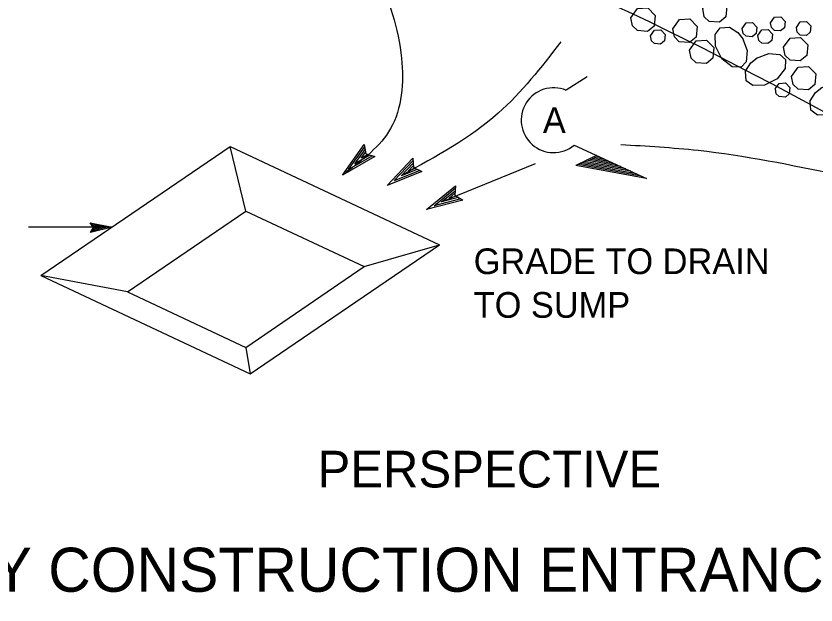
# Model space of a CAD drawing. Extents: x -894 to 866, y -476 to 714.
# Drawn here: x -659 to -441.1, y -94.2 to 66.4 of the extents above; entities that cross this region are included whole.
import ezdxf

# ---------------------------------------------------------------- set-up
doc = ezdxf.new("R2010")
doc.units = 0
for name, color, linetype in [('22 Misc Cnst Det', 7, 'Continuous'), ('56 Stage 3 Anno', 7, 'Continuous'), ('57 Undefined', 7, 'Continuous'), ('60 Nongeo Data', 7, 'Continuous')]:
    doc.layers.add(name, color=color, linetype=linetype)

msp = doc.modelspace()

# ---------------------------------------------------------------- linework, layer by layer
at = {"layer": '22 Misc Cnst Det'}
for p, q in [((-506.93, 31.13), (-487.27, 22.08)), ((-500.89, 28.35), (-506.45, 25.61)), ((-490.09, 23.38), (-505.3, 26.17)), ((-491.5, 24.03), (-504.72, 26.46)), ((-492.91, 24.68), (-504.14, 26.74)), ((-494.32, 25.33), (-503.57, 27.03)), ((-495.74, 25.98), (-502.99, 27.31)), ((-497.15, 26.63), (-502.42, 27.6)), ((-498.56, 27.28), (-501.84, 27.88)), ((-499.97, 27.93), (-501.26, 28.17)), ((-487.27, 22.08), (-506.45, 25.61)), ((-488.68, 22.73), (-505.87, 25.89))]:
    msp.add_line(p, q, dxfattribs=at)
at = {"layer": '56 Stage 3 Anno'}
for p, q in [((-503.41, 49.77), (-509.11, 46.1)), ((-632.82, 8.85), (-655.57, 8.85)), ((-637.93, 8.69), (-638.76, 9.98)), ((-638.76, 9.98), (-638.76, 9.98)), ((-638.76, 9.98), (-632.82, 8.85)), ((-632.82, 8.85), (-638.68, 7.36)), ((-638.54, 9.64), (-634.17, 8.81)), ((-634.18, 8.8), (-638.46, 7.72)), ((-638.29, 9.29), (-635.53, 8.77)), ((-635.53, 8.77), (-638.29, 8.06)), ((-638.11, 8.96), (-636.89, 8.72)), ((-636.89, 8.72), (-638.07, 8.42)), ((-632.82, 8.85), (-632.82, 8.85)), ((-638.68, 7.36), (-637.93, 8.69)), ((-638.68, 7.36), (-638.68, 7.36))]:
    msp.add_line(p, q, dxfattribs=at)
msp.add_arc((-512.54, 37.96), 8.83, 67.1261, 309.4327, dxfattribs=at)
at = {"layer": '60 Nongeo Data'}
for p, q in [((-652.23, -4.38), (-600.65, 30.77)), ((-600.65, 30.77), (-543.59, 3.98)), ((-596.39, 13.2), (-600.65, 30.77)), ((-570.09, 23.02), (-564.19, 31.32)), ((-568.38, 24.57), (-564.07, 30.62)), ((-564.19, 31.32), (-564.19, 31.32)), ((-564.19, 31.32), (-563.69, 28.8)), ((-566.69, 26.09), (-563.91, 30)), ((-562.57, 28.42), (-566.69, 26.09)), ((-564.99, 27.62), (-563.8, 29.29)), ((-563.17, 28.65), (-564.99, 27.62)), ((-563.69, 28.8), (-561.22, 28.04)), ((-561.22, 28.04), (-570.09, 23.02)), ((-561.88, 28.23), (-568.39, 24.55)), ((-561.22, 28.04), (-561.22, 28.04)), ((-557.86, 20.18), (-550.9, 27.63)), ((-555.96, 21.49), (-550.89, 26.91)), ((-554.08, 22.77), (-550.8, 26.27)), ((-550.9, 27.63), (-550.9, 27.63)), ((-550.9, 27.63), (-550.75, 25.06)), ((-548.4, 23.98), (-557.86, 20.18)), ((-549.03, 24.26), (-555.97, 21.47)), ((-549.68, 24.53), (-554.08, 22.77)), ((-552.19, 24.06), (-550.79, 25.56)), ((-550.25, 24.84), (-552.19, 24.06)), ((-550.75, 25.06), (-548.4, 23.98)), ((-548.4, 23.98), (-548.4, 23.98)), ((-517.54, 26.09), (-543.21, 15.6)), ((-570.09, 23.02), (-570.09, 23.02)), ((-557.86, 20.18), (-557.86, 20.18)), ((-547.13, 13.62), (-539.27, 20.1)), ((-539.27, 20.1), (-539.45, 17.54)), ((-539.27, 20.1), (-539.27, 20.1)), ((-545.08, 14.67), (-539.35, 19.4)), ((-543.05, 15.7), (-539.35, 18.75)), ((-541.01, 16.74), (-539.43, 18.04)), ((-539.45, 17.54), (-537.26, 16.16)), ((-537.26, 16.16), (-547.13, 13.62)), ((-537.85, 16.52), (-545.1, 14.66)), ((-538.47, 16.88), (-543.05, 15.7)), ((-538.99, 17.26), (-541.01, 16.74)), ((-537.26, 16.16), (-537.26, 16.16)), ((-628.67, -8.8), (-596.39, 13.2)), ((-596.39, 13.2), (-564.15, -1.94)), ((-547.13, 13.62), (-547.13, 13.62)), ((-595.17, -31.17), (-543.59, 3.98)), ((-564.15, -1.94), (-543.59, 3.98)), ((-596.43, -23.94), (-564.15, -1.94)), ((-652.23, -4.38), (-595.17, -31.17)), ((-628.67, -8.8), (-652.23, -4.38)), ((-628.67, -8.8), (-596.43, -23.94)), ((-596.43, -23.94), (-595.17, -31.17))]:
    msp.add_line(p, q, dxfattribs=at)
for points in [[(-471.93, 68.37), (-470.15, 70.91), (-467.3, 71.07), (-465.32, 69.02), (-465.61, 66.14), (-467.37, 64.68), (-470.18, 64.88), (-471.5, 66.17), (-471.93, 68.37)], [(-491.48, 65.85), (-489.7, 68.38), (-486.85, 68.55), (-484.88, 66.49), (-485.16, 63.62), (-486.92, 62.16), (-489.73, 62.36), (-491.05, 63.64), (-491.48, 65.85)], [(-480.06, 62.84), (-478.28, 65.38), (-475.43, 65.54), (-473.45, 63.49), (-473.74, 60.61), (-475.5, 59.15), (-478.31, 59.35), (-479.63, 60.64), (-480.06, 62.84)], [(-453.43, 64.51), (-452.36, 66.03), (-450.66, 66.13), (-449.47, 64.9), (-449.64, 63.17), (-450.7, 62.29), (-452.38, 62.42), (-453.18, 63.19), (-453.43, 64.51)], [(-461.1, 60.27), (-459.77, 56.94), (-460.04, 53.87), (-461.42, 52.42), (-463.91, 52.46), (-466.74, 54.67), (-468.44, 58.09), (-468.5, 61.31), (-467.21, 63.12), (-464.65, 63.29), (-462.35, 61.82), (-461.01, 60.14)], [(-461.16, 62.94), (-460.09, 64.46), (-458.38, 64.56), (-457.2, 63.32), (-457.37, 61.6), (-458.42, 60.72), (-460.11, 60.84), (-460.9, 61.61), (-461.16, 62.94)], [(-446.41, 63.25), (-445.34, 64.78), (-443.63, 64.87), (-442.44, 63.64), (-442.62, 61.92), (-443.67, 61.04), (-445.36, 61.16), (-446.15, 61.93), (-446.41, 63.25)], [(-486.12, 60.93), (-485.05, 62.45), (-483.35, 62.55), (-482.16, 61.31), (-482.33, 59.59), (-483.38, 58.71), (-485.07, 58.83), (-485.87, 59.6), (-486.12, 60.93)], [(-456.88, 61.03), (-455.81, 62.55), (-454.1, 62.65), (-452.91, 61.42), (-453.09, 59.7), (-454.14, 58.82), (-455.83, 58.94), (-456.62, 59.71), (-456.88, 61.03)], [(-475.49, 57.09), (-473.71, 59.62), (-470.86, 59.79), (-468.88, 57.73), (-469.16, 54.86), (-470.92, 53.4), (-473.73, 53.6), (-475.06, 54.88), (-475.49, 57.09)], [(-449.9, 57.82), (-448.11, 60.35), (-445.27, 60.52), (-443.29, 58.46), (-443.57, 55.59), (-445.33, 54.13), (-448.14, 54.33), (-449.46, 55.61), (-449.89, 57.82)], [(-457.27, 54.83), (-453.93, 56.15), (-450.87, 55.89), (-449.41, 54.5), (-449.46, 52.02), (-451.67, 49.19), (-455.08, 47.48), (-458.3, 47.43), (-460.12, 48.72), (-460.29, 51.28), (-458.82, 53.57), (-457.13, 54.92)], [(-447.7, 49.91), (-445.92, 52.45), (-443.07, 52.61), (-441.09, 50.56), (-441.38, 47.69), (-443.13, 46.22), (-445.94, 46.43), (-447.27, 47.71), (-447.7, 49.91)], [(-452.14, 46.48), (-451.07, 48), (-449.36, 48.1), (-448.17, 46.87), (-448.34, 45.14), (-449.4, 44.26), (-451.08, 44.38), (-451.88, 45.15), (-452.13, 46.48)], [(-439.63, 46.76), (-436.3, 48.09), (-433.23, 47.82), (-431.77, 46.44), (-431.82, 43.95), (-434.03, 41.12), (-437.45, 39.42), (-440.67, 39.36), (-442.48, 40.65), (-442.65, 43.21), (-441.18, 45.5), (-439.5, 46.85)]]:
    msp.add_lwpolyline(points, dxfattribs=at)
for points in [[(-693.15, 87.65), (-665.47, 98.23), (-606.17, 103.1), (-570.33, 96.49), (-415.34, 27.43)], [(-560.27, 78.18), (-553.98, 54.82), (-556.97, 35.66), (-569.25, 23.68)], [(-510.58, 59.32), (-527.64, 39.85), (-553.68, 23.08)], [(-435.15, 23.08), (-473.16, 29.67), (-494.19, 31.24)]]:
    msp.add_spline(points, degree=3, dxfattribs=at)

# ---------------------------------------------------------------- texts
at = {"layer": '57 Undefined'}
for s, height, p in [('A', 7, (-515.47, 34.46)), ('GRADE TO DRAIN', 7, (-534.32, -3.98)), ('TO SUMP', 7, (-534.32, -15.88)), ('PERSPECTIVE', 10, (-576.86, -62.12)), ('TEMPORARY CONSTRUCTION ENTRANCE (TYPE 1)', 12, (-756.33, -90.54))]:
    msp.add_text(s, height=height, dxfattribs=at).set_placement(p)

doc.saveas('drawing.dxf')
